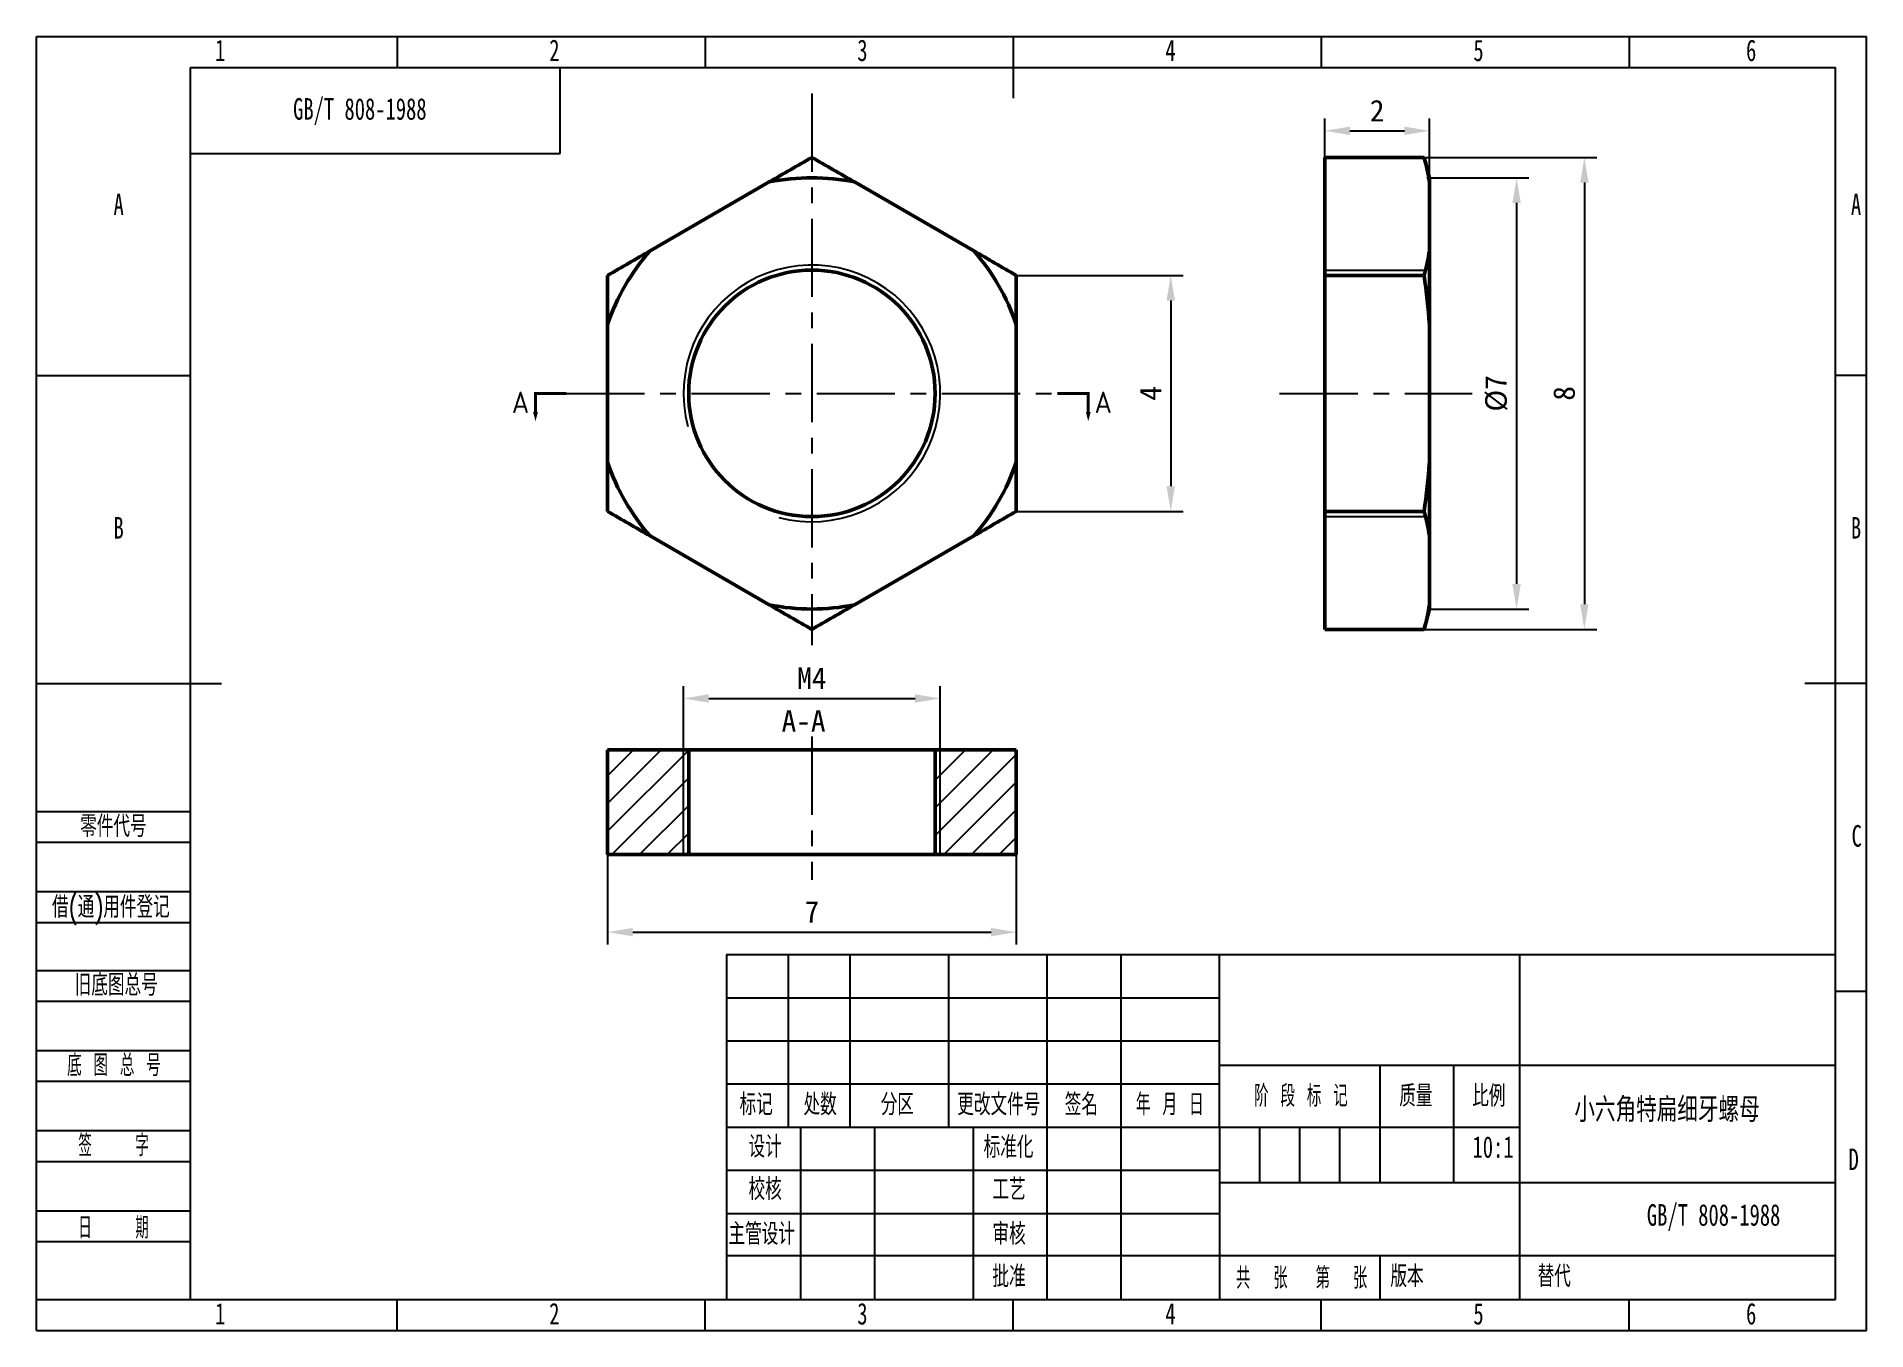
# Model space of a CAD drawing. Header units: millimetres. Extents: x 0 to 29.7, y 0 to 21.
import ezdxf

# ---------------------------------------------------------------- set-up
doc = ezdxf.new("R2010")
doc.units = ezdxf.units.MM
doc.header["$LTSCALE"] = 0.1
doc.header["$PDSIZE"] = -1
doc.linetypes.add('CENTERX2', pattern=[20.32, 12.7, -2.54, 2.54, -2.54])
doc.layers.add('中心线层', color=7, linetype='CENTERX2')
doc.layers.add('图框', color=7, linetype='Continuous')
for name, color, linetype, lineweight in [('文字层', 3, 'Continuous', 25), ('标注层', 4, 'Continuous', 25), ('粗实线层', 7, 'Continuous', 25), ('轮廓实线层', 7, 'Continuous', 50)]:
    doc.layers.add(name, color=color, linetype=linetype, lineweight=lineweight)
doc.styles.add('SLDTEXTSTYLE0', font='TXT', dxfattribs={"width": 0.7})
doc.styles.add('SLDTEXTSTYLE1', font='TXT', dxfattribs={"width": 0.7, "bigfont": 'bigfont'})
doc.styles.add('SLDTEXTSTYLE2', font='TXT', dxfattribs={"width": 0.6, "bigfont": 'bigfont'})
doc.styles.add('SLDTEXTSTYLE3', font='TXT', dxfattribs={"width": 0.614286, "bigfont": 'bigfont'})
doc.styles.add('SLDTEXTSTYLE4', font='TXT', dxfattribs={"width": 0.62, "bigfont": 'bigfont'})
doc.styles.add('SLDTEXTSTYLE5', font='TXT', dxfattribs={"width": 0.566667, "bigfont": 'bigfont'})
doc.dimstyles.new('ISO-25', dxfattribs={"dimtxt": 2.5, "dimasz": 2.5, "dimexe": 1.25, "dimexo": 0.625, "dimtad": 1, "dimtxsty": 'Standard', "dimcen": 2.5, "dimadec": 0, "dimazin": 0, "dimtfac": 1, "dimtmove": 0, "dimatfit": 3, "dimfxl": 1, "dimarcsym": 0})
pattern_1 = [(45, (4.70773, -9.02885), (-0.2245064, 0.2245064), [])]

# ---------------------------------------------------------------- blocks, each defined once
blk = doc.blocks.new('*D6')
at = {"layer": 'Defpoints', "color": 0, "transparency": 16777216}
for p in [(22.609, 19.471), (20.909, 15.209), (22.609, 15.209)]:
    blk.add_point(p, dxfattribs=at)
at = {"layer": '标注层', "color": 0, "lineweight": -2, "transparency": 16777216}
for p, q in [((20.909, 15.209), (20.909, 19.671)), ((22.609, 15.209), (22.609, 19.671)), ((21.317, 19.471), (22.201, 19.471))]:
    blk.add_line(p, q, dxfattribs=at)
at = {"layer": '标注层', "color": 0, "transparency": 16777216}
for points in [[(21.317, 19.539), (21.317, 19.403), (20.909, 19.471)], [(22.201, 19.539), (22.201, 19.403), (22.609, 19.471)]]:
    blk.add_solid(points, dxfattribs=at)
at = {"layer": '标注层', "color": 0, "transparency": 16777216, "insert": (21.759, 19.798), "char_height": 0.35, "attachment_point": 5}
blk.add_mtext('2', dxfattribs=at)
blk = doc.blocks.new('*D7')
at = {"layer": 'Defpoints', "color": 0, "transparency": 16777216}
for p in [(20.909, 19.039), (20.909, 11.379), (25.122, 11.379)]:
    blk.add_point(p, dxfattribs=at)
at = {"layer": '标注层', "color": 0, "lineweight": -2, "transparency": 16777216}
for p, q in [((20.909, 19.039), (25.322, 19.039)), ((25.122, 18.631), (25.122, 11.787)), ((20.909, 11.379), (25.322, 11.379))]:
    blk.add_line(p, q, dxfattribs=at)
at = {"layer": '标注层', "color": 0, "transparency": 16777216}
for points in [[(25.054, 18.631), (25.19, 18.631), (25.122, 19.039)], [(25.054, 11.787), (25.19, 11.787), (25.122, 11.379)]]:
    blk.add_solid(points, dxfattribs=at)
at = {"layer": '标注层', "color": 0, "transparency": 16777216, "insert": (24.795, 15.209), "char_height": 0.35, "attachment_point": 5, "rotation": 90}
blk.add_mtext('8', dxfattribs=at)
blk = doc.blocks.new('*D8')
at = {"layer": 'Defpoints', "color": 0, "transparency": 16777216}
for p in [(22.565, 18.709), (22.609, 11.709), (24.022, 11.709)]:
    blk.add_point(p, dxfattribs=at)
at = {"layer": '标注层', "color": 0, "lineweight": -2, "transparency": 16777216}
for p, q in [((22.565, 18.709), (24.222, 18.709)), ((24.022, 18.301), (24.022, 12.117)), ((22.609, 11.709), (24.222, 11.709))]:
    blk.add_line(p, q, dxfattribs=at)
at = {"layer": '标注层', "color": 0, "transparency": 16777216}
for points in [[(23.954, 18.301), (24.09, 18.301), (24.022, 18.709)], [(23.954, 12.117), (24.09, 12.117), (24.022, 11.709)]]:
    blk.add_solid(points, dxfattribs=at)
at = {"layer": '标注层', "color": 0, "transparency": 16777216, "insert": (23.695, 15.209), "char_height": 0.35, "attachment_point": 5, "rotation": 90}
blk.add_mtext('%%C7', dxfattribs=at)
blk = doc.blocks.new('*D10')
at = {"layer": 'Defpoints', "color": 0, "transparency": 16777216}
for p in [(9.267, 7.724), (15.901, 7.724), (15.901, 6.464)]:
    blk.add_point(p, dxfattribs=at)
at = {"layer": '标注层', "color": 0, "lineweight": -2, "transparency": 16777216}
for p, q in [((9.267, 7.724), (9.267, 6.264)), ((15.901, 7.724), (15.901, 6.264)), ((9.675, 6.464), (15.493, 6.464))]:
    blk.add_line(p, q, dxfattribs=at)
at = {"layer": '标注层', "color": 0, "transparency": 16777216}
for points in [[(9.675, 6.532), (9.675, 6.396), (9.267, 6.464)], [(15.493, 6.532), (15.493, 6.396), (15.901, 6.464)]]:
    blk.add_solid(points, dxfattribs=at)
at = {"layer": '标注层', "color": 0, "transparency": 16777216, "insert": (12.584, 6.792), "char_height": 0.35, "attachment_point": 5}
blk.add_mtext('7', dxfattribs=at)
blk = doc.blocks.new('*D11')
at = {"layer": 'Defpoints', "color": 0, "transparency": 16777216}
for p in [(15.901, 17.124), (15.901, 13.294), (18.408, 13.294)]:
    blk.add_point(p, dxfattribs=at)
at = {"layer": '标注层', "color": 0, "lineweight": -2, "transparency": 16777216}
for p, q in [((15.901, 17.124), (18.608, 17.124)), ((18.408, 16.716), (18.408, 13.702)), ((15.901, 13.294), (18.608, 13.294))]:
    blk.add_line(p, q, dxfattribs=at)
at = {"layer": '标注层', "color": 0, "transparency": 16777216}
for points in [[(18.34, 16.716), (18.476, 16.716), (18.408, 17.124)], [(18.34, 13.702), (18.476, 13.702), (18.408, 13.294)]]:
    blk.add_solid(points, dxfattribs=at)
at = {"layer": '标注层', "color": 0, "transparency": 16777216, "insert": (18.08, 15.209), "char_height": 0.35, "attachment_point": 5, "rotation": 90}
blk.add_mtext('4', dxfattribs=at)
blk = doc.blocks.new('*D12')
at = {"layer": 'Defpoints', "color": 0, "transparency": 16777216}
for p in [(14.667, 10.257), (10.501, 9.424), (14.667, 9.424)]:
    blk.add_point(p, dxfattribs=at)
at = {"layer": '标注层', "color": 0, "lineweight": -2, "transparency": 16777216}
for p, q in [((10.501, 9.424), (10.501, 10.457)), ((14.667, 9.424), (14.667, 10.457)), ((10.909, 10.257), (14.259, 10.257))]:
    blk.add_line(p, q, dxfattribs=at)
at = {"layer": '标注层', "color": 0, "transparency": 16777216}
for points in [[(10.909, 10.325), (10.909, 10.189), (10.501, 10.257)], [(14.259, 10.325), (14.259, 10.189), (14.667, 10.257)]]:
    blk.add_solid(points, dxfattribs=at)
at = {"layer": '标注层', "color": 0, "transparency": 16777216, "insert": (12.584, 10.585), "char_height": 0.35, "attachment_point": 5}
blk.add_mtext('M4', dxfattribs=at)

msp = doc.modelspace()

# ---------------------------------------------------------------- hatches: boundary and pattern name
h = msp.add_hatch()
h.set_pattern_fill('ANSI31', color=256, scale=0.1, style=0)
h.set_pattern_definition(pattern_1)
h.paths.add_polyline_path([(10.584, 9.424), (9.267, 9.424), (9.267, 7.724), (10.584, 7.724)], flags=0)
h = msp.add_hatch()
h.set_pattern_fill('ANSI31', color=256, scale=0.1, style=0)
h.set_pattern_definition(pattern_1)
h.paths.add_polyline_path([(15.901, 9.424), (14.584, 9.424), (14.584, 7.724), (15.901, 7.724)], flags=0)

# ---------------------------------------------------------------- linework, layer by layer
for p, q in [((20.909, 17.209), (22.543, 17.209)), ((20.909, 13.209), (22.543, 13.209)), ((10.501, 7.724), (10.501, 9.424)), ((14.667, 7.724), (14.667, 9.424))]:
    msp.add_line(p, q)
at = {"const_width": 0.05}
for points in [[(8.598, 15.209), (8.098, 15.209)], [(16.57, 15.209), (17.07, 15.209)]]:
    msp.add_lwpolyline(points, dxfattribs=at)
at = {"linetype": 'Continuous'}
msp.add_arc((12.584, 15.209), 2.083, 255, 195, dxfattribs=at)
at = {"layer": '中心线层'}
for p, q in [((12.584, 20.076), (12.584, 11.122)), ((8.598, 15.209), (16.772, 15.209)), ((20.175, 15.209), (23.3, 15.209)), ((12.584, 9.64), (12.584, 7.315))]:
    msp.add_line(p, q, dxfattribs=at)
at = {"layer": '中心线层', "const_width": 0.05}
for points in [[(8.098, 15.234), (8.098, 14.909)], [(17.07, 15.234), (17.07, 14.909)]]:
    msp.add_lwpolyline(points, dxfattribs=at)
at = {"layer": '中心线层'}
for points in [[(8.098, 14.909, 0.08, 0, 0), (8.098, 14.757, 0, 0, 0)], [(17.07, 14.909, 0.08, 0, 0), (17.07, 14.757, 0, 0, 0)]]:
    msp.add_lwpolyline(points, format="xyseb", dxfattribs=at)
at = {"layer": '图框'}
for p, q in [((0, 0), (0, 21)), ((0, 21), (29.7, 21)), ((5.85, 21), (5.85, 20.5)), ((10.85, 21), (10.85, 20.5)), ((15.85, 21), (15.85, 20)), ((20.85, 21), (20.85, 20.5)), ((25.85, 21), (25.85, 20.5)), ((29.7, 0), (29.7, 21)), ((0, 15.5), (2.5, 15.5)), ((29.7, 15.5), (29.2, 15.5)), ((0, 10.5), (3, 10.5)), ((29.7, 10.5), (28.7, 10.5)), ((0, 8.422), (2.5, 8.422)), ((0, 7.922), (2.5, 7.922)), ((0, 7.122), (2.5, 7.122)), ((0, 6.622), (2.5, 6.622)), ((11.2, 6.1), (11.2, 0.5)), ((11.2, 6.1), (29.2, 6.1)), ((12.2, 6.1), (12.2, 3.3)), ((13.2, 6.1), (13.2, 3.3)), ((14.8, 6.1), (14.8, 3.3)), ((16.4, 6.1), (16.4, 0.5)), ((17.6, 6.1), (17.6, 0.5)), ((19.197, 6.105), (19.2, 0.5)), ((24.069, 6.1), (24.069, 0.5)), ((0, 5.843), (2.5, 5.843)), ((11.2, 5.4), (19.2, 5.4)), ((29.7, 5.5), (29.2, 5.5)), ((0, 5.343), (2.5, 5.343)), ((0, 4.543), (2.5, 4.543)), ((11.2, 4.7), (19.2, 4.7)), ((19.198, 4.305), (29.198, 4.305)), ((21.8, 4.307), (21.8, 2.407)), ((23, 4.3), (23, 2.4)), ((0, 4.043), (2.5, 4.043)), ((11.2, 4), (19.2, 4)), ((11.2, 3.3), (19.2, 3.3)), ((12.4, 3.3), (12.4, 0.5)), ((13.6, 3.3), (13.6, 0.5)), ((15.2, 3.3), (15.2, 0.5)), ((19.202, 3.3), (24.069, 3.3)), ((19.85, 3.3), (19.85, 2.4)), ((20.5, 3.3), (20.5, 2.4)), ((21.15, 3.3), (21.15, 2.4)), ((0, 3.243), (2.5, 3.243)), ((0, 2.743), (2.5, 2.743)), ((11.2, 2.6), (19.2, 2.6)), ((19.2, 2.4), (29.2, 2.4)), ((0, 1.943), (2.5, 1.943)), ((11.2, 1.9), (19.2, 1.9)), ((0, 1.443), (2.5, 1.443)), ((11.2, 1.217), (19.2, 1.217)), ((19.2, 1.217), (29.2, 1.217)), ((21.8, 1.217), (21.8, 0.5)), ((0, 0.5), (2.5, 0.5)), ((2.5, 0.5), (29.2, 0.5)), ((5.85, 0), (5.85, 0.5)), ((10.85, 0), (10.85, 0.5)), ((15.85, 0), (15.85, 0.5)), ((20.85, 0), (20.85, 0.5)), ((25.85, 0), (25.85, 0.5)), ((0, 0), (29.7, 0))]:
    msp.add_line(p, q, dxfattribs=at)
at = {"layer": '图框', "linetype": 'Continuous'}
for p, q in [((2.5, 0.5), (2.5, 20.5)), ((2.5, 20.5), (29.2, 20.5)), ((29.2, 0.5), (29.2, 20.5))]:
    msp.add_line(p, q, dxfattribs=at)
at = {"layer": '粗实线层'}
for p, q in [((8.5, 19.1), (8.5, 20.5)), ((2.5, 19.1), (8.5, 19.1))]:
    msp.add_line(p, q, dxfattribs=at)
at = {"layer": '轮廓实线层', "linetype": 'Continuous'}
for p, q in [((22.521, 19.039), (20.909, 19.039)), ((20.909, 19.039), (20.909, 17.124)), ((22.609, 18.709), (22.521, 19.039)), ((11.893, 18.64), (9.958, 17.523)), ((15.21, 17.523), (13.275, 18.64)), ((22.609, 18.709), (22.609, 18.64)), ((22.609, 18.64), (22.609, 17.523)), ((22.609, 17.523), (22.609, 16.326)), ((22.521, 17.124), (20.909, 17.124)), ((20.909, 17.124), (20.909, 13.294)), ((9.267, 16.326), (9.267, 14.092)), ((15.901, 14.092), (15.901, 16.326)), ((22.609, 16.326), (22.609, 14.092)), ((22.609, 14.092), (22.609, 12.895)), ((22.521, 13.294), (20.909, 13.294)), ((20.909, 13.294), (20.909, 11.379)), ((9.958, 12.895), (11.893, 11.778)), ((13.275, 11.778), (15.21, 12.895)), ((22.609, 12.895), (22.609, 11.778)), ((22.521, 11.379), (22.609, 11.709)), ((22.609, 11.778), (22.609, 11.709)), ((22.521, 11.379), (20.909, 11.379))]:
    msp.add_line(p, q, dxfattribs=at)
at = {"layer": '轮廓实线层'}
for p, q in [((9.267, 9.424), (9.267, 7.724)), ((9.267, 9.424), (10.584, 9.424)), ((10.584, 9.424), (10.584, 7.724)), ((14.584, 9.424), (10.584, 9.424)), ((14.584, 7.724), (14.584, 9.424)), ((14.584, 9.424), (15.901, 9.424)), ((15.901, 7.724), (15.901, 9.424)), ((9.267, 7.724), (10.584, 7.724)), ((14.584, 7.724), (10.584, 7.724)), ((14.584, 7.724), (15.901, 7.724))]:
    msp.add_line(p, q, dxfattribs=at)
at = {"layer": '轮廓实线层', "linetype": 'Continuous'}
msp.add_circle((12.584, 15.209), 2, dxfattribs=at)
for start, end in [(78.616, 101.384), (138.616, 161.384), (18.616, 41.384), (198.616, 221.384), (318.616, 341.384), (258.616, 281.384)]:
    msp.add_arc((12.584, 15.209), 3.5, start, end, dxfattribs=at)
for points in [[(12.584, 19.039), (12.354, 18.906), (12.124, 18.773), (11.893, 18.64)], [(13.275, 18.64), (13.044, 18.774), (12.813, 18.906), (12.584, 19.039)], [(22.521, 19.039), (22.557, 18.906), (22.587, 18.773), (22.609, 18.64)], [(9.958, 17.523), (9.727, 17.389), (9.496, 17.256), (9.267, 17.124)], [(15.901, 17.124), (15.671, 17.257), (15.441, 17.389), (15.21, 17.523)], [(22.609, 17.523), (22.587, 17.389), (22.556, 17.256), (22.521, 17.124)], [(9.267, 17.124), (9.267, 16.859), (9.267, 16.593), (9.267, 16.326)], [(15.901, 16.326), (15.901, 16.593), (15.901, 16.859), (15.901, 17.124)], [(22.521, 17.124), (22.557, 16.859), (22.587, 16.593), (22.609, 16.326)], [(9.267, 14.092), (9.267, 13.825), (9.267, 13.559), (9.267, 13.294)], [(15.901, 13.294), (15.901, 13.559), (15.901, 13.825), (15.901, 14.092)], [(22.609, 14.092), (22.587, 13.825), (22.556, 13.559), (22.521, 13.294)], [(9.267, 13.294), (9.497, 13.161), (9.727, 13.028), (9.958, 12.895)], [(15.21, 12.895), (15.441, 13.029), (15.671, 13.161), (15.901, 13.294)], [(22.521, 13.294), (22.557, 13.161), (22.587, 13.028), (22.609, 12.895)], [(11.893, 11.778), (12.124, 11.644), (12.354, 11.511), (12.584, 11.379)], [(12.584, 11.379), (12.814, 11.512), (13.044, 11.644), (13.275, 11.778)], [(22.609, 11.778), (22.587, 11.644), (22.556, 11.511), (22.521, 11.379)]]:
    msp.add_open_spline(points, degree=3, dxfattribs=at)

# ---------------------------------------------------------------- texts
at = {"layer": '图框', "char_height": 0.35}
for s, insert, attachment_point, style in [('1', (2.979, 20.952), 2, 'SLDTEXTSTYLE0'), ('2', (8.404, 20.952), 2, 'SLDTEXTSTYLE0'), ('3', (13.404, 20.952), 2, 'SLDTEXTSTYLE0'), ('4', (18.404, 20.952), 2, 'SLDTEXTSTYLE0'), ('5', (23.404, 20.952), 2, 'SLDTEXTSTYLE0'), ('6', (27.83, 20.952), 2, 'SLDTEXTSTYLE0'), ('GB/T 808-1988', (5.247, 20.001), 2, 'SLDTEXTSTYLE0'), ('A', (1.332, 18.452), 2, 'SLDTEXTSTYLE0'), ('A', (29.532, 18.452), 2, 'SLDTEXTSTYLE0'), ('B', (1.332, 13.202), 2, 'SLDTEXTSTYLE0'), ('B', (29.532, 13.202), 2, 'SLDTEXTSTYLE0'), ('零件代号', (0.708, 8.358), 1, 'SLDTEXTSTYLE1'), ('C', (29.543, 8.202), 2, 'SLDTEXTSTYLE0'), ('借(通)用件登记', (0.25, 7.047), 1, 'SLDTEXTSTYLE1'), ('旧底图总号', (0.619, 5.782), 1, 'SLDTEXTSTYLE1'), ('底 图 总 号', (0.495, 4.477), 1, 'SLDTEXTSTYLE3'), ('标记', (11.68, 3.842), 2, 'SLDTEXTSTYLE1'), ('处数', (12.718, 3.842), 2, 'SLDTEXTSTYLE1'), ('分区', (13.971, 3.842), 2, 'SLDTEXTSTYLE1'), ('更改文件号', (15.618, 3.842), 2, 'SLDTEXTSTYLE1'), ('签名', (16.958, 3.842), 2, 'SLDTEXTSTYLE1'), ('年 月 日', (18.393, 3.842), 2, 'SLDTEXTSTYLE4'), ('阶 段 标 记', (20.521, 3.981), 2, 'SLDTEXTSTYLE3'), ('质量', (22.387, 3.981), 2, 'SLDTEXTSTYLE1'), ('比例', (23.572, 3.981), 2, 'SLDTEXTSTYLE1'), ('签    字', (1.249, 3.176), 2, 'SLDTEXTSTYLE5'), ('设计', (11.825, 3.156), 2, 'SLDTEXTSTYLE1'), ('标准化', (15.776, 3.149), 2, 'SLDTEXTSTYLE1'), ('10:1', (23.64, 3.152), 2, 'SLDTEXTSTYLE0'), ('D', (29.493, 2.952), 2, 'SLDTEXTSTYLE0'), ('校核', (11.825, 2.468), 2, 'SLDTEXTSTYLE1'), ('工艺', (15.784, 2.464), 2, 'SLDTEXTSTYLE1'), ('日    期', (1.249, 1.841), 2, 'SLDTEXTSTYLE5'), ('GB/T 808-1988', (27.22, 2.049), 2, 'SLDTEXTSTYLE0'), ('主管设计', (11.77, 1.74), 2, 'SLDTEXTSTYLE1'), ('审核', (15.784, 1.74), 2, 'SLDTEXTSTYLE1'), ('批准', (15.784, 1.052), 2, 'SLDTEXTSTYLE1'), ('共  张', (19.887, 1.026), 2, 'SLDTEXTSTYLE2'), ('第  张', (21.18, 1.026), 2, 'SLDTEXTSTYLE2'), ('版本', (22.244, 1.053), 2, 'SLDTEXTSTYLE1'), ('替代', (24.364, 1.053), 1, 'SLDTEXTSTYLE1'), ('1', (2.979, 0.446), 2, 'SLDTEXTSTYLE0'), ('2', (8.404, 0.446), 2, 'SLDTEXTSTYLE0'), ('3', (13.404, 0.446), 2, 'SLDTEXTSTYLE0'), ('4', (18.404, 0.446), 2, 'SLDTEXTSTYLE0'), ('5', (23.404, 0.446), 2, 'SLDTEXTSTYLE0'), ('6', (27.83, 0.446), 2, 'SLDTEXTSTYLE0')]:
    msp.add_mtext(s, dxfattribs=dict(at, insert=insert, attachment_point=attachment_point, style=style))
at = {"layer": '图框', "color": 4, "insert": (26.464, 3.772), "char_height": 0.35, "attachment_point": 2, "style": 'SLDTEXTSTYLE1'}
msp.add_mtext('{\\fFangSong|b0|i0|c134|p49;小六角特扁细牙螺母}', dxfattribs=at)
at = {"layer": '文字层', "char_height": 0.35, "attachment_point": 1}
for s, width, insert in [('{\\Fisocp|c134;A}', 0.43928, (7.713, 15.239)), ('A-A', 2.78977, (12.092, 10.066))]:
    msp.add_mtext_dynamic_manual_height_columns(s, width=width, gutter_width=1.75, heights=[0], dxfattribs=dict(at, insert=insert))
at = {"layer": '文字层', "extrusion": (0, 0, -1), "insert": (17.455, 15.239), "char_height": 0.35, "attachment_point": 1, "text_direction": (-1, 0, 0)}
msp.add_mtext_dynamic_manual_height_columns('{\\Fisocp|c134;A}', width=0.43928, gutter_width=1.75, heights=[0], dxfattribs=at)

# ---------------------------------------------------------------- dimensions: what is measured, and where the dimension line sits
at = {"layer": '标注层'}
for base, p1, p2, picture, middle in [((22.609, 19.471), (20.909, 15.209), (22.609, 15.209), '*D6', (21.759, 19.798)), ((15.901, 6.464), (9.267, 7.724), (15.901, 7.724), '*D10', (12.584, 6.792))]:
    dim = msp.add_linear_dim(base=base, p1=p1, p2=p2, dimstyle='ISO-25', override={"dimtxt": 0.35, "dimasz": 0.408, "dimexe": 0.2, "dimexo": 0, "dimgap": 0.1524, "dimdec": 0, "dimzin": 0, "dimadec": 2, "dimtdec": 0, "dimtzin": 0}, dxfattribs=at)
    dim.commit()
    dim.dimension.update_dxf_attribs({"geometry": picture, "text_midpoint": middle})
dim = msp.add_linear_dim(base=(25.122, 11.379), p1=(20.909, 19.039), p2=(20.909, 11.379), angle=90, dimstyle='ISO-25', override={"dimtxt": 0.35, "dimasz": 0.408, "dimexe": 0.2, "dimexo": 0, "dimgap": 0.1524, "dimdec": 0, "dimzin": 0, "dimadec": 2, "dimtdec": 0, "dimtzin": 0}, dxfattribs=at)
dim.commit()
dim.dimension.update_dxf_attribs({"geometry": '*D7', "text_midpoint": (25.122, 15.209), "dimtype": 160})
dim = msp.add_linear_dim(base=(24.022, 11.709), p1=(22.565, 18.709), p2=(22.609, 11.709), angle=90, text='%%C<>', dimstyle='ISO-25', override={"dimtxt": 0.35, "dimasz": 0.408, "dimexe": 0.2, "dimexo": 0, "dimgap": 0.1524, "dimdec": 0, "dimzin": 0, "dimadec": 2, "dimtdec": 0, "dimtzin": 0}, dxfattribs=at)
dim.commit()
dim.dimension.update_dxf_attribs({"geometry": '*D8', "text_midpoint": (24.022, 15.209), "dimtype": 160})
dim = msp.add_linear_dim(base=(18.408, 13.294), p1=(15.901, 17.124), p2=(15.901, 13.294), angle=90, dimstyle='ISO-25', override={"dimtxt": 0.35, "dimasz": 0.408, "dimexe": 0.2, "dimexo": 0, "dimgap": 0.1524, "dimdec": 0, "dimzin": 0, "dimadec": 2, "dimtdec": 0, "dimtzin": 0}, dxfattribs=at)
dim.commit()
dim.dimension.update_dxf_attribs({"geometry": '*D11', "text_midpoint": (18.08, 15.209)})
dim = msp.add_linear_dim(base=(14.667, 10.257), p1=(10.501, 9.424), p2=(14.667, 9.424), text='M<>', dimstyle='ISO-25', override={"dimtxt": 0.35, "dimasz": 0.408, "dimexe": 0.2, "dimexo": 0, "dimgap": 0.1524, "dimdec": 0, "dimzin": 0, "dimadec": 2, "dimtdec": 0, "dimtzin": 0}, dxfattribs=at)
dim.commit()
dim.dimension.update_dxf_attribs({"geometry": '*D12', "text_midpoint": (12.584, 10.585)})

doc.saveas('drawing.dxf')
